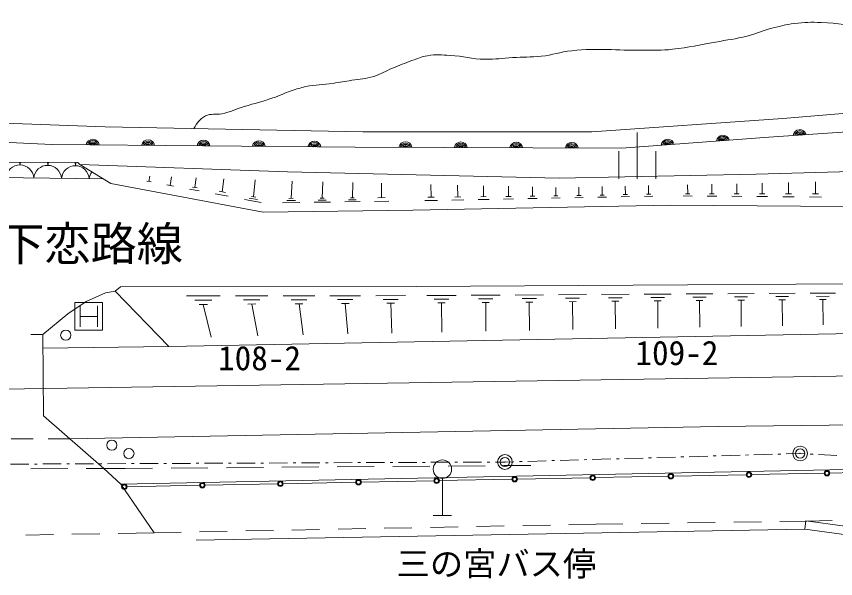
# Model space of a CAD drawing. Units: millimetres, scale not verified. Extents: x 40000 to 680000, y 20000 to 380000.
# Drawn here: x 101985 to 146329, y 270578 to 301026 of the extents above; entities that cross this region are included whole.
import ezdxf
from ezdxf.enums import TextEntityAlignment as Align

# ---------------------------------------------------------------- set-up
doc = ezdxf.new("R2010")
doc.units = ezdxf.units.MM
doc.header["$LTSCALE"] = 1000
doc.header["$PDMODE"] = 32
doc.header["$PDSIZE"] = 500
doc.layers.add('M-BGD', color=7, linetype='Continuous', lineweight=13)
doc.layers.add('M-BMK-ROW', color=30, linetype='Continuous', lineweight=13)
doc.layers.add('M-BMK-HTXT', color=7, linetype='Continuous')
doc.styles.add('ＭＳ ゴシック', font='')
doc.styles.get('ＭＳ ゴシック').set_extended_font_data('MS Gothic')

msp = doc.modelspace()

# ---------------------------------------------------------------- linework, layer by layer
at = {"layer": 'M-BGD'}
for p, q in [((135589, 294732), (135589, 292232)), ((134589, 293732), (134589, 292232)), ((136589, 293732), (136589, 292232)), ((107089, 291970), (105411, 292999)), ((109160, 292089), (109206, 292371)), ((110309, 291873), (110377, 292330)), ((111640, 291757), (111709, 292281)), ((113132, 291523), (113212, 292228)), ((109273, 292068), (109048, 292110)), ((110491, 291839), (110128, 291907)), ((111770, 291733), (111510, 291782)), ((114827, 291256), (114913, 292168)), ((116856, 291173), (116918, 292108)), ((118539, 291185), (118578, 292067)), ((120170, 291197), (120190, 292028)), ((121752, 291208), (121755, 291990)), ((124434, 291231), (124423, 291926)), ((125878, 291246), (125868, 291890)), ((127274, 291261), (127265, 291856)), ((128622, 291275), (128615, 291823)), ((129924, 291289), (129918, 291792)), ((133692, 291350), (133688, 291806)), ((134950, 291375), (134946, 291833)), ((136209, 291400), (136206, 291860)), ((138321, 291421), (138318, 291904)), ((139635, 291418), (139632, 291932)), ((140980, 291415), (140977, 291961)), ((142359, 291413), (142356, 291992)), ((143779, 291411), (143776, 292031)), ((145240, 291410), (145236, 292071)), ((111875, 291579), (111355, 291676)), ((113448, 291283), (112750, 291414)), ((113306, 291490), (112957, 291555)), ((131183, 291302), (131178, 291761)), ((132437, 291325), (132432, 291779)), ((133806, 291352), (133578, 291348)), ((135064, 291377), (134835, 291373)), ((136324, 291402), (136095, 291398)), ((138442, 291420), (138200, 291422)), ((139763, 291417), (139506, 291419)), ((141116, 291414), (140844, 291416)), ((142504, 291412), (142215, 291414)), ((143934, 291410), (143624, 291413)), ((145405, 291409), (145074, 291411)), ((115235, 290947), (114335, 291116)), ((115031, 291101), (114581, 291186)), ((114940, 291235), (114715, 291277)), ((117328, 290946), (116390, 290932)), ((117092, 291060), (116623, 291053)), ((116973, 291175), (116738, 291171)), ((118983, 290971), (118100, 290958)), ((118761, 291078), (118320, 291071)), ((118649, 291187), (118428, 291183)), ((120589, 290995), (119757, 290983)), ((120379, 291096), (119964, 291090)), ((120274, 291198), (120066, 291195)), ((122146, 291019), (121364, 291007)), ((121947, 291211), (121556, 291205)), ((124785, 291064), (124090, 291051)), ((124608, 291234), (124260, 291228)), ((126203, 291092), (125559, 291079)), ((126039, 291249), (125717, 291243)), ((127574, 291118), (126979, 291106)), ((127422, 291264), (127125, 291258)), ((128898, 291144), (128350, 291133)), ((128759, 291278), (128485, 291273)), ((130178, 291168), (129675, 291159)), ((130050, 291292), (129799, 291287)), ((131414, 291192), (130956, 291183)), ((131297, 291305), (131068, 291300)), ((132666, 291216), (132212, 291208)), ((132550, 291328), (132323, 291323)), ((133922, 291241), (133467, 291232)), ((135181, 291265), (134723, 291256)), ((136442, 291289), (135982, 291280)), ((138561, 291298), (138078, 291302)), ((139891, 291288), (139377, 291292)), ((141252, 291277), (140706, 291281)), ((142648, 291266), (142069, 291270)), ((144087, 291254), (143468, 291259)), ((145569, 291242), (144908, 291247)), ((140499, 286008), (141922, 286017)), ((142733, 286022), (144135, 286030)), ((144946, 286035), (146325, 286044)), ((111191, 285884), (113014, 285887)), ((111647, 285657), (112558, 285659)), ((113846, 285889), (115604, 285891)), ((114286, 285670), (115165, 285671)), ((116431, 285893), (118136, 285896)), ((116858, 285680), (117710, 285682)), ((118959, 285897), (120617, 285900)), ((119374, 285690), (120203, 285692)), ((121436, 285901), (123056, 285904)), ((121842, 285699), (122651, 285700)), ((124204, 285908), (125791, 285918)), ((124602, 285712), (125396, 285717)), ((126603, 285923), (128166, 285932)), ((126995, 285730), (127777, 285735)), ((128978, 285937), (130517, 285947)), ((129364, 285747), (130134, 285752)), ((131329, 285952), (132845, 285961)), ((131709, 285765), (132467, 285769)), ((131900, 285576), (132279, 285579)), ((132089, 285577), (132098, 284062)), ((133657, 285966), (135149, 285975)), ((134031, 285782), (134777, 285786)), ((134218, 285596), (134592, 285599)), ((134405, 285598), (134414, 284105)), ((135960, 285980), (137430, 285989)), ((136329, 285799), (137063, 285803)), ((136514, 285616), (136881, 285618)), ((136697, 285617), (136706, 284148)), ((138241, 285994), (139687, 286003)), ((138604, 285816), (139327, 285820)), ((138786, 285636), (139147, 285638)), ((138966, 285637), (138976, 284191)), ((140856, 285832), (141567, 285837)), ((141035, 285655), (141390, 285658)), ((141213, 285656), (141222, 284233)), ((143085, 285849), (143785, 285853)), ((143261, 285675), (143611, 285677)), ((143436, 285676), (143446, 284275)), ((145291, 285865), (145981, 285869)), ((145465, 285694), (145810, 285696)), ((145637, 285695), (145648, 284316)), ((105150, 284032), (105150, 285532)), ((105150, 285532), (106650, 285532)), ((105431, 285345), (105431, 284220)), ((106368, 285345), (106368, 284220)), ((106650, 285532), (106650, 284032)), ((111875, 285430), (112331, 285430)), ((112103, 285430), (112537, 283660)), ((114506, 285450), (114945, 285451)), ((114726, 285450), (115052, 283722)), ((117071, 285468), (117497, 285468)), ((117284, 285468), (117512, 283779)), ((119581, 285483), (119996, 285484)), ((119788, 285484), (119925, 283831)), ((122044, 285497), (122449, 285498)), ((122247, 285497), (122299, 283878)), ((124802, 285515), (125198, 285517)), ((125000, 285516), (125007, 283929)), ((127192, 285536), (127583, 285538)), ((127387, 285537), (127394, 283974)), ((129558, 285556), (129943, 285558)), ((129750, 285557), (129758, 284018)), ((105431, 284782), (106368, 284782)), ((102761, 283795), (103411, 283805)), ((106650, 284032), (105150, 284032)), ((101697, 278143), (102897, 278148)), ((103697, 278150), (104882, 278154)), ((128356, 276699), (129837, 276710)), ((102771, 276526), (104771, 276533)), ((105771, 276537), (107875, 276544)), ((107875, 276544), (109356, 276555)), ((110356, 276563), (112356, 276578)), ((113356, 276585), (115356, 276601)), ((116356, 276608), (118356, 276623)), ((119356, 276631), (121356, 276646)), ((122356, 276653), (124356, 276668)), ((125356, 276676), (127356, 276691)), ((141785, 276209), (145711, 276285)), ((146011, 276291), (149938, 276367)), ((120654, 275802), (124580, 275877)), ((124880, 275883), (128807, 275959)), ((125046, 276005), (125046, 274005)), ((129107, 275965), (133033, 276040)), ((133333, 276046), (137259, 276122)), ((137559, 276128), (141485, 276204)), ((107976, 275557), (111902, 275633)), ((112202, 275639), (116128, 275714)), ((116428, 275720), (120354, 275796)), ((124546, 274005), (125546, 274005)), ((138311, 273598), (139811, 273619)), ((140811, 273632), (142311, 273653)), ((143311, 273667), (144769, 273687)), ((144725, 273701), (144663, 273248)), ((144769, 273687), (146147, 273723)), ((111713, 272660), (144663, 273248)), ((114397, 273158), (115897, 273188)), ((116896, 273207), (118396, 273237)), ((119396, 273256), (120896, 273286)), ((121896, 273305), (123395, 273334)), ((124395, 273354), (125895, 273383)), ((126895, 273403), (128394, 273432)), ((129394, 273452), (130894, 273481)), ((131894, 273501), (133354, 273529)), ((133354, 273529), (134812, 273549)), ((135812, 273563), (137311, 273584)), ((102494, 272934), (103994, 272961)), ((104994, 272980), (106494, 273007)), ((107493, 273026), (109438, 273061)), ((109438, 273061), (110898, 273090)), ((111897, 273110), (113397, 273139))]:
    msp.add_line(p, q, dxfattribs=at)
for points in [[(271635, 294495), (274063, 300824), (223133, 298730), (197966, 297533), (178549, 296567), (161009, 295735), (142715, 294477), (134760, 293893), (120329, 293949), (103900, 294089), (66243, 295860)], [(66225, 296660), (80444, 296002), (106799, 295053), (120738, 294770), (133133, 294770), (143469, 295489), (155146, 296463), (161139, 296808)], [(105411, 292999), (116660, 292614), (131358, 292257), (142027, 292483), (154273, 292818), (188740, 292711), (204061, 292846), (228383, 294160), (244573, 295048), (270516, 295807)], [(66582, 280294), (146350, 281538), (204894, 282241), (259012, 282845), (315743, 283388), (366105, 283941), (401974, 284329), (430347, 285243), (458770, 286733), (479297, 288182), (510046, 291006), (533821, 294051)], [(268568, 294259), (242528, 293475), (225343, 292065), (205856, 291271), (185180, 290979), (160853, 290620), (137397, 290808), (123441, 290538), (115350, 290416), (107089, 291970)], [(105411, 292999), (105318, 293118), (89505, 293193), (66299, 293277)], [(66316, 292515), (92262, 292401), (106679, 292221)], [(224044, 288864), (221065, 288643), (215971, 288456), (210814, 288373), (194557, 288119), (186678, 288082), (173420, 287299), (161029, 286685), (147118, 286549), (123628, 286404), (107628, 286379), (107340, 286153)], [(103420, 283057), (110246, 283152), (107340, 286153), (106813, 286049), (105768, 285585), (104771, 284914), (103411, 283805)], [(110246, 283152), (149186, 283882), (183122, 284273), (221798, 284753)], [(103411, 283805), (103462, 279402), (106721, 276540), (107635, 275702), (109438, 273061)], [(104882, 278154), (139964, 278811), (159481, 279056), (182422, 279272), (216873, 279582), (232672, 280577)], [(107635, 275702), (158525, 276719), (187621, 277178), (232638, 277446)], [(144725, 273701), (153164, 272554), (164781, 272052), (173107, 271663), (185756, 271584), (209273, 271597), (235750, 271916), (259386, 272258), (275517, 272355), (292199, 272373), (307010, 272160), (319199, 271945), (324448, 271800)], [(144663, 273248), (153124, 272098), (164761, 271595), (173095, 271206), (185755, 271127), (209276, 271139), (235756, 271459), (259390, 271800), (275518, 271898), (292196, 271915), (307003, 271702), (319188, 271488), (324436, 271343)]]:
    msp.add_lwpolyline(points, dxfattribs=at)
for centre, radius in [((104657, 283764), 276), ((107153, 277808), 276), ((108077, 277347), 276), ((125046, 276505), 500), ((137409, 276125), 150), ((141635, 276206), 150), ((141635, 276206), 120), ((141635, 276206), 100), ((145861, 276288), 150), ((145861, 276288), 120), ((145861, 276288), 100), ((116278, 275717), 150), ((116278, 275717), 120), ((120504, 275799), 150), ((120504, 275799), 120), ((120504, 275799), 100), ((124730, 275880), 150), ((124730, 275880), 120), ((124730, 275880), 100), ((128957, 275962), 150), ((128957, 275962), 120), ((128957, 275962), 100), ((133183, 276043), 150), ((133183, 276043), 120), ((133183, 276043), 100), ((137409, 276125), 120), ((137409, 276125), 100), ((107826, 275554), 150), ((107826, 275554), 120), ((107826, 275554), 100), ((112052, 275636), 150), ((112052, 275636), 120), ((112052, 275636), 100), ((116278, 275717), 100)]:
    msp.add_circle(centre, radius, dxfattribs=at)
for centre, radius, start, end in [((144383, 294537), 354, 12.7329, 175.1381), ((140237, 294241), 354, 12.998, 175.4032), ((140237, 294241), 283, 15.2221, 173.1792), ((140237, 294241), 212, 18.9684, 169.4329), ((144383, 294537), 283, 14.957, 172.9141), ((144383, 294537), 212, 18.7033, 169.1678), ((144383, 294537), 142, 26.415, 161.456), ((144383, 294537), 100, 36.7327, 151.1384), ((106114, 294016), 354, 8.3076, 170.7127), ((106114, 294016), 283, 10.5316, 168.4887), ((106114, 294016), 212, 14.2779, 164.7424), ((106114, 294016), 142, 21.9897, 157.0307), ((106114, 294016), 100, 32.3073, 146.713), ((109114, 293990), 354, 8.3076, 170.7127), ((109114, 293990), 283, 10.5316, 168.4887), ((109114, 293990), 212, 14.2779, 164.7424), ((109114, 293990), 142, 21.9897, 157.0307), ((109114, 293990), 100, 32.3073, 146.713), ((112114, 293965), 354, 8.3076, 170.7127), ((112114, 293965), 283, 10.5316, 168.4887), ((112114, 293965), 212, 14.2779, 164.7424), ((112114, 293965), 142, 21.9897, 157.0307), ((112114, 293965), 100, 32.3073, 146.713), ((115114, 293939), 354, 8.3076, 170.7127), ((115114, 293939), 283, 10.5316, 168.4887), ((115114, 293939), 212, 14.2779, 164.7424), ((115114, 293939), 142, 21.9897, 157.0307), ((115114, 293939), 100, 32.3073, 146.713), ((118114, 293913), 354, 8.3076, 170.7127), ((118114, 293913), 283, 10.5316, 168.4887), ((118114, 293913), 212, 14.2779, 164.7424), ((118114, 293913), 142, 21.9897, 157.0307), ((118114, 293913), 100, 32.3073, 146.713), ((123044, 293884), 354, 8.5743, 170.9795), ((123044, 293884), 283, 10.7984, 168.7555), ((123044, 293884), 212, 14.5447, 165.0092), ((123044, 293884), 142, 22.2564, 157.2974), ((126044, 293872), 354, 8.5743, 170.9795), ((126044, 293872), 283, 10.7984, 168.7555), ((126044, 293872), 212, 14.5447, 165.0092), ((126044, 293872), 142, 22.2564, 157.2974), ((129044, 293861), 354, 8.5743, 170.9795), ((129044, 293861), 283, 10.7984, 168.7555), ((129044, 293861), 212, 14.5447, 165.0092), ((129044, 293861), 142, 22.2564, 157.2974), ((132044, 293849), 354, 8.5743, 170.9795), ((132044, 293849), 283, 10.7984, 168.7555), ((132044, 293849), 212, 14.5447, 165.0092), ((137245, 294021), 354, 12.998, 175.4032), ((137245, 294021), 283, 15.2221, 173.1792), ((137245, 294021), 212, 18.9684, 169.4329), ((137245, 294021), 142, 26.6801, 161.7211), ((137245, 294021), 100, 36.9978, 151.4034), ((140237, 294241), 142, 26.6801, 161.7211), ((140237, 294241), 100, 36.9978, 151.4034), ((123044, 293884), 100, 32.5741, 146.9798), ((126044, 293872), 100, 32.5741, 146.9798), ((129044, 293861), 100, 32.5741, 146.9798), ((132044, 293849), 142, 22.2564, 157.2974), ((132044, 293849), 100, 32.5741, 146.9798), ((101438, 292935), 752, 3.2333, 15.2782), ((102938, 292916), 752, 163.255, 175.3336), ((102938, 292916), 752, 3.2333, 16.2022), ((104438, 292897), 752, 162.3265, 175.3336), ((104438, 292897), 752, 3.2333, 17.1307), ((105937, 292879), 752, 161.3932, 175.3336), ((102179, 292226), 752, 3.2333, 175.3336), ((103679, 292207), 752, 3.2333, 175.3336), ((105179, 292188), 752, 3.2333, 175.3336), ((106679, 292169), 752, 145.0955, 175.3336)]:
    msp.add_arc(centre, radius, start, end, dxfattribs=at)
msp.add_open_spline([(111588, 294956), (111781, 295275), (111895, 295469), (112218, 295632), (112529, 295789), (112761, 295677), (113101, 295752), (113588, 295859), (113839, 295994), (114315, 296142), (114922, 296329), (115273, 296399), (115873, 296606), (116266, 296741), (116469, 296861), (116862, 296996), (117162, 297098), (117332, 297152), (117641, 297220), (118211, 297345), (118547, 297316), (119124, 297400), (119523, 297458), (119746, 297497), (120143, 297565), (120606, 297644), (120878, 297635), (121327, 297775), (121742, 297904), (121944, 298057), (122346, 298224), (122751, 298393), (122981, 298481), (123394, 298629), (123719, 298744), (123893, 298845), (124233, 298898), (124708, 298972), (124983, 298937), (125462, 298913), (126206, 298876), (126612, 298713), (127357, 298703), (127938, 298696), (128261, 298762), (128840, 298793), (129443, 298826), (129783, 298808), (130384, 298868), (131040, 298934), (131390, 299097), (132047, 299168), (133545, 299330), (134398, 299166), (135905, 299198), (136531, 299211), (136886, 299169), (137508, 299243), (138421, 299351), (138925, 299469), (139830, 299632), (140499, 299753), (140878, 299800), (141538, 299962), (142068, 300092), (142343, 300245), (142871, 300382), (143346, 300504), (143613, 300580), (144100, 300636), (144661, 300701), (144981, 300718), (145546, 300696), (146493, 300659), (147015, 300522), (147958, 300426), (148917, 300329), (149452, 300228), (150415, 300202), (151038, 300185), (151390, 300184), (152011, 300247), (152783, 300325), (153207, 300434), (153973, 300561), (154758, 300691), (155190, 300816), (155981, 300906), (156703, 300988), (156961, 300999), (157839, 301026)], degree=3, knots=[0, 0, 0, 0, 1, 1, 1, 2, 2, 2, 3, 3, 3, 4, 4, 4, 5, 5, 5, 6, 6, 6, 7, 7, 7, 8, 8, 8, 9, 9, 9, 10, 10, 10, 11, 11, 11, 12, 12, 12, 13, 13, 13, 14, 14, 14, 15, 15, 15, 16, 16, 16, 17, 17, 17, 18, 18, 18, 19, 19, 19, 20, 20, 20, 21, 21, 21, 22, 22, 22, 23, 23, 23, 24, 24, 24, 25, 25, 25, 26, 26, 26, 27, 27, 27, 28, 28, 28, 29, 29, 29, 30, 30, 30, 30], dxfattribs=at)
at = {"layer": 'M-BMK-ROW'}
for p, q in [((136659, 277131), (137658, 277160)), ((137958, 277169), (138108, 277173)), ((138408, 277182), (139408, 277210)), ((139708, 277219), (139858, 277223)), ((140157, 277232), (141157, 277261)), ((141457, 277270), (141607, 277274)), ((141907, 277283), (142906, 277312)), ((143206, 277320), (143356, 277325)), ((143656, 277333), (144410, 277355)), ((144410, 277355), (144655, 277341)), ((144955, 277324), (145105, 277315)), ((145404, 277298), (146402, 277242)), ((101663, 276779), (102663, 276783)), ((102963, 276784), (103113, 276785)), ((103413, 276786), (104413, 276790)), ((104713, 276792), (104863, 276792)), ((105163, 276794), (106163, 276798)), ((106463, 276799), (106613, 276800)), ((106913, 276801), (107912, 276805)), ((108212, 276807), (108362, 276807)), ((108662, 276809), (109662, 276813)), ((109962, 276814), (110112, 276815)), ((110412, 276816), (111412, 276820)), ((111712, 276822), (111862, 276822)), ((112162, 276824), (113162, 276828)), ((113462, 276829), (113612, 276830)), ((113912, 276831), (114912, 276835)), ((115212, 276837), (115362, 276837)), ((115662, 276839), (116662, 276843)), ((116962, 276844), (117112, 276845)), ((117412, 276846), (118412, 276850)), ((118712, 276852), (118862, 276852)), ((119162, 276854), (120162, 276858)), ((120462, 276859), (120612, 276860)), ((120912, 276861), (121912, 276865)), ((122212, 276867), (122362, 276867)), ((122662, 276869), (123662, 276873)), ((123962, 276874), (124112, 276875)), ((124412, 276876), (125412, 276880)), ((125712, 276882), (125862, 276882)), ((126162, 276884), (127162, 276888)), ((127462, 276889), (127612, 276890)), ((127912, 276891), (128429, 276893)), ((128429, 276893), (128912, 276907)), ((129212, 276916), (129362, 276920)), ((129662, 276929), (130661, 276958)), ((130961, 276966), (131111, 276971)), ((131411, 276979), (132411, 277008)), ((132711, 277017), (132860, 277021)), ((133160, 277030), (134160, 277059)), ((134460, 277067), (134610, 277072)), ((134910, 277080), (135909, 277109)), ((136209, 277118), (136359, 277122))]:
    msp.add_line(p, q, dxfattribs=at)
for centre in [(144410, 277355), (128429, 276893)]:
    msp.add_circle(centre, 400, dxfattribs=at)
for p in [(144410, 277355), (128429, 276893)]:
    msp.add_point(p, dxfattribs=at)

# ---------------------------------------------------------------- texts
at = {"layer": 'M-BGD', "style": 'ＭＳ ゴシック'}
msp.add_text('三の宮バス停', height=1320, dxfattribs=at).set_placement((127967, 271384), align=Align.MIDDLE_CENTER)
at = {"layer": 'M-BMK-HTXT', "style": 'ＭＳ ゴシック'}
for s, height, p in [('市道 下恋路線', 1833, (102876, 287250)), ('109-2', 1320, (137739, 281747)), ('108-2', 1320, (115148, 281466))]:
    msp.add_text(s, height=height, dxfattribs=at).set_placement(p, align=Align.BOTTOM_CENTER)

doc.saveas('drawing.dxf')
